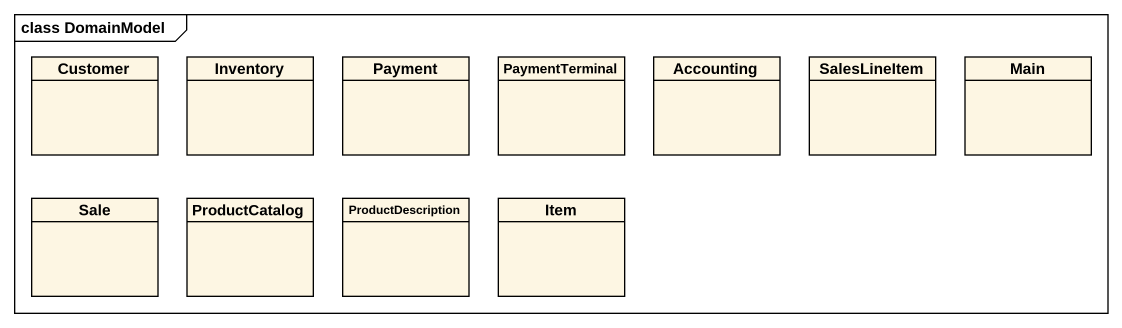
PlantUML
@startuml
mainframe class DomainModel
hide circle
hide empty members
class Customer
class Inventory
class Payment
class PaymentTerminal
class Accounting
class SalesLineItem
class Main
class Sale
class ProductCatalog
class ProductDescription
class Item
@enduml
